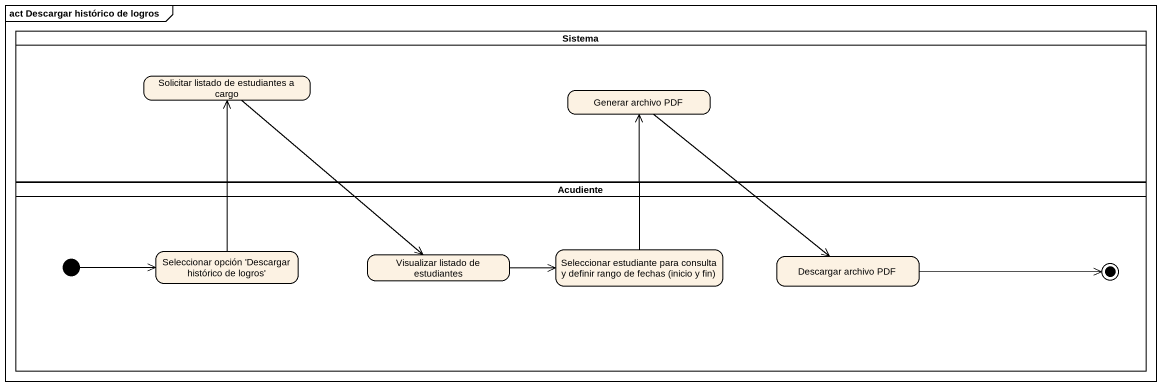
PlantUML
@startuml
mainframe act Descargar histórico de logros
hide empty description
state Sistema <<partition>> {
  state "Solicitar listado de estudiantes a cargo" as Solicitar_listado_de
  state "Generar archivo PDF" as Generar_archivo_PDF
}
state Acudiente <<partition>> {
  state "Seleccionar opción 'Descargar histórico de logros'" as Seleccionar_opción
  state "Visualizar listado de estudiantes" as Visualizar_listado_de
  state "Seleccionar estudiante para consulta y definir rango de fechas (inicio y fin)" as Seleccionar_estudiante_para
  state "Descargar archivo PDF" as Descargar_archivo_PDF
  [*] -right-> Seleccionar_opción
  Descargar_archivo_PDF -right-> [*]
}
Solicitar_listado_de --> Visualizar_listado_de
Generar_archivo_PDF --> Descargar_archivo_PDF
Seleccionar_opción -up-> Solicitar_listado_de
Visualizar_listado_de -right-> Seleccionar_estudiante_para
Seleccionar_estudiante_para -up-> Generar_archivo_PDF
@enduml
